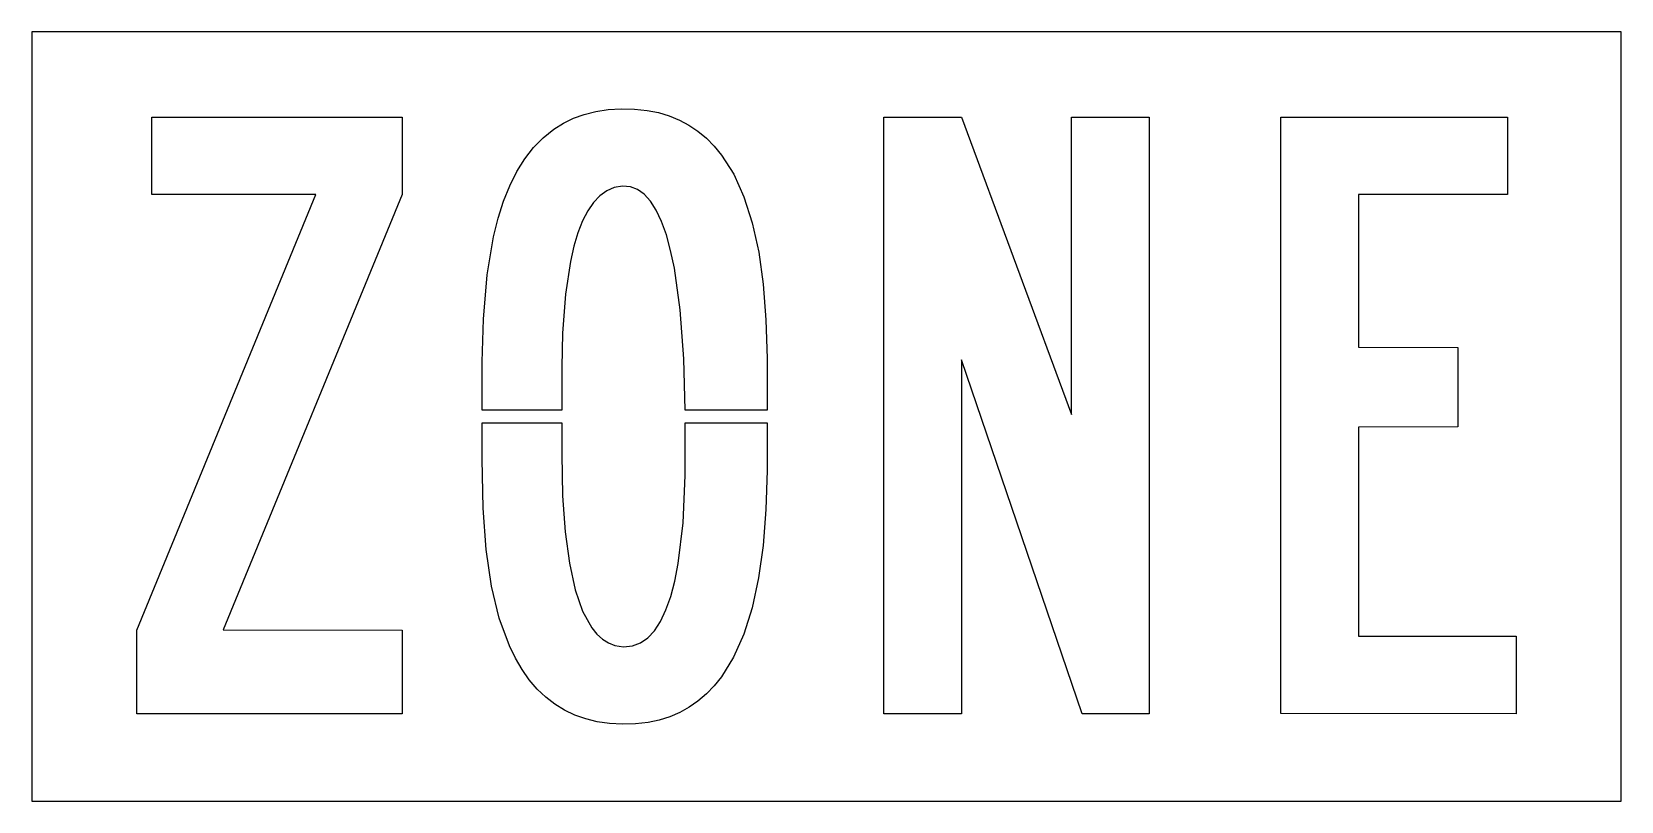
# Model space of a CAD drawing. Extents: x 0 to 62, y 0 to 30.
import ezdxf

# ---------------------------------------------------------------- set-up
doc = ezdxf.new("R2010")
doc.units = 0
doc.layers.add('CUT', color=7, linetype='Continuous')
doc.layers.add('OUTSIDE', color=1, linetype='Continuous')

msp = doc.modelspace()

# ---------------------------------------------------------------- linework, layer by layer
at = {"layer": 'CUT'}
for points in [[(11.0862, 23.6529), (4.689, 23.6543), (4.6866, 26.6733), (14.4539, 26.6715), (14.4522, 23.6503), (7.468, 6.6782), (14.4539, 6.671), (14.4539, 3.4086), (4.096, 3.4118), (4.0965, 6.6742)], [(24.9196, 21.4754), (24.7523, 22.0833), (24.5668, 22.6022), (24.3597, 23.0431), (24.1355, 23.3965), (23.8919, 23.6669), (23.6306, 23.8537), (23.3529, 23.957), (23.0478, 23.9786), (22.7183, 23.923), (22.4262, 23.7995), (22.1579, 23.6087), (21.9098, 23.3479), (21.6866, 23.0231), (21.485, 22.631), (21.3035, 22.1659), (21.1461, 21.6383), (21.0112, 21.0443), (20.8209, 19.7669), (20.7083, 18.2556), (20.6752, 16.9217), (20.6746, 15.2505), (17.5675, 15.2505), (17.5703, 17.1255), (17.6181, 18.7921), (17.7635, 20.5184), (18.0107, 22.0047), (18.19, 22.7276), (18.4002, 23.39), (18.6431, 23.9961), (18.921, 24.551), (19.2297, 25.0452), (19.5719, 25.4844), (19.947, 25.8674), (20.3598, 26.1978), (20.7369, 26.4337), (21.1319, 26.6261), (21.5507, 26.7785), (22.0007, 26.8932), (22.4836, 26.9677), (22.9905, 27), (23.5127, 26.9898), (24.0042, 26.9374), (24.4475, 26.849), (24.862, 26.725), (25.2626, 26.561), (25.6346, 26.3625), (25.9845, 26.127), (26.3176, 25.8502), (26.6224, 25.5421), (26.9092, 25.1927), (27.3825, 24.4453), (27.7816, 23.5656), (28.1056, 22.5543), (28.3557, 21.407), (28.529, 20.1622), (28.6367, 18.7746), (28.6835, 17.267), (28.6834, 15.2505), (25.4826, 15.2505), (25.4385, 17.2421), (25.2966, 19.1632), (25.0667, 20.7834)], [(36.2606, 3.4093), (33.2301, 3.4111), (33.2301, 26.6733), (36.261, 26.6736), (40.5549, 15.0836), (40.5549, 26.6705), (43.588, 26.6708), (43.588, 3.4086), (40.977, 3.4086), (36.2606, 17.2058)], [(57.5637, 23.6543), (51.7552, 23.6522), (51.7552, 17.6979), (55.63, 17.6937), (55.6295, 14.5923), (51.7552, 14.5876), (51.7552, 6.4313), (57.9033, 6.4292), (57.904, 3.4086), (48.7247, 3.4132), (48.7262, 26.675), (57.5673, 26.6719)], [(27.7746, 6.5067), (27.3779, 5.6158), (26.9039, 4.8511), (26.6193, 4.4963), (26.3171, 4.1829), (25.9871, 3.9009), (25.6406, 3.6608), (25.2729, 3.4577), (24.8841, 3.292), (24.4751, 3.1633), (24.0381, 3.0707), (23.5535, 3.0142), (23.0363, 3), (22.5335, 3.0282), (22.054, 3.098), (21.6062, 3.2075), (21.1818, 3.3576), (20.7813, 3.5482), (20.4052, 3.7787), (20.0478, 4.0542), (19.7166, 4.3697), (19.4066, 4.7301), (19.1236, 5.1293), (18.8634, 5.5728), (18.6304, 6.0521), (18.2337, 7.141), (17.9344, 8.3869), (17.7251, 9.8145), (17.6049, 11.4208), (17.5646, 13.3305), (17.5667, 14.7485), (20.6744, 14.7485), (20.674, 13.5304), (20.7078, 11.9103), (20.806, 10.5004), (20.9685, 9.2791), (21.1967, 8.2431), (21.4874, 7.4069), (21.8428, 6.7631), (22.0466, 6.5132), (22.2621, 6.3173), (22.4934, 6.1705), (22.7399, 6.0733), (23.0862, 6.0204), (23.4318, 6.0537), (23.7429, 6.1694), (24.0306, 6.3687), (24.2898, 6.6465), (24.5279, 7.0114), (24.7391, 7.4564), (24.9256, 7.9853), (25.0835, 8.5846), (25.2167, 9.2652), (25.4061, 10.8561), (25.492, 12.7012), (25.4871, 14.7485), (28.6834, 14.7485), (28.6833, 12.8954), (28.6355, 11.3747), (28.5261, 9.9655), (28.3516, 8.7035), (28.1001, 7.5374)]]:
    msp.add_lwpolyline(points, close=True, dxfattribs=at)
at = {"layer": 'OUTSIDE'}
msp.add_lwpolyline([(0, 0), (62, 0), (62, 30), (0, 30)], close=True, dxfattribs=at)

doc.saveas('drawing.dxf')
